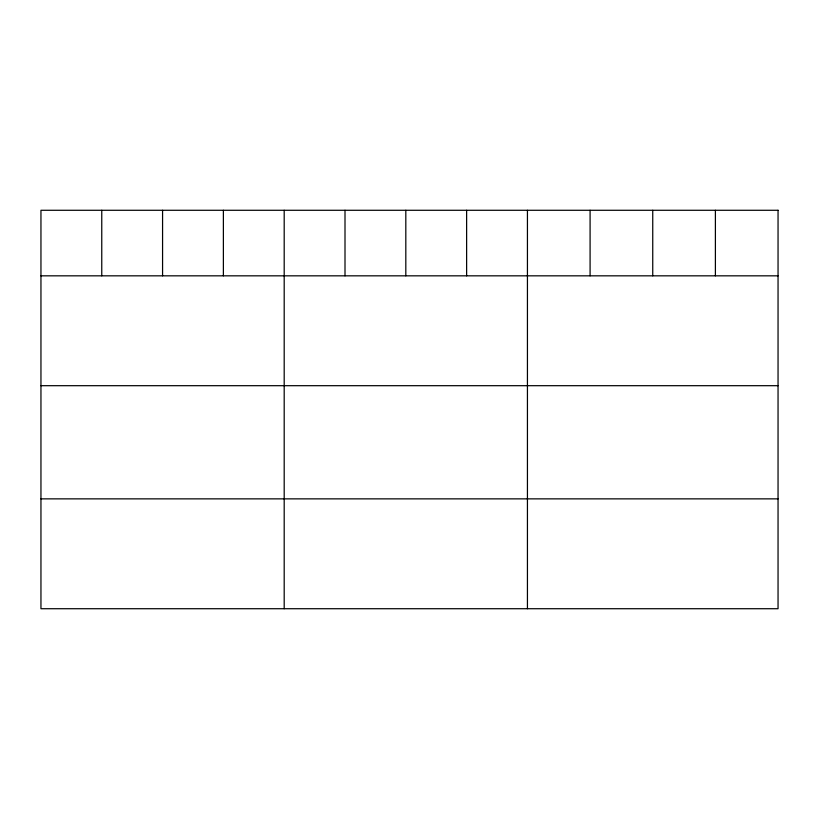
<?xml version="1.0" encoding="UTF-8"?>
<svg xmlns="http://www.w3.org/2000/svg" width="819" height="819" viewBox="0 0 819 819"><rect width="100%" height="100%" fill="white"/><g stroke="black" fill="none" stroke-linecap="round" stroke-linejoin="round"><path stroke-width="1.23" d="M40.95 275.829L778.05 275.829M40.95 385.688L778.05 385.688M40.95 498.863L778.05 498.863M715.396 210.278L715.396 275.829M652.743 210.278L652.743 275.829M590.089 210.278L590.089 275.829M527.436 210.278L527.436 608.722M466.625 210.278L466.625 275.829M405.814 210.278L405.814 275.829M345.004 210.278L345.004 275.829M284.193 210.278L284.193 608.722M223.382 210.278L223.382 275.829M162.572 210.278L162.572 275.829M101.761 210.278L101.761 275.829M778.05 210.278L40.95 210.278L40.95 608.722L778.05 608.722L778.05 210.278"/></g></svg>
